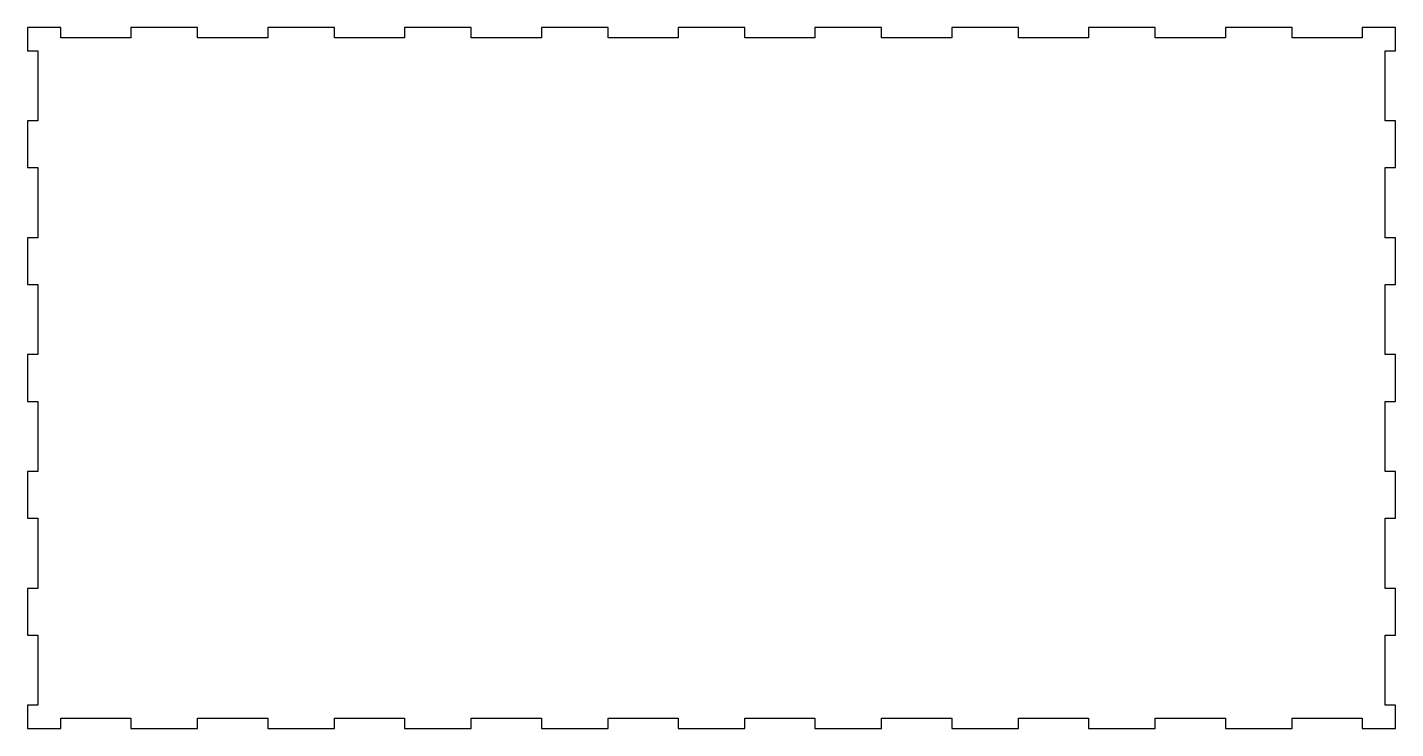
# Model space of a CAD drawing. Header units: metres. Extents: x 0 to 390, y 0 to 200.
import ezdxf

# ---------------------------------------------------------------- set-up
doc = ezdxf.new("R2010")
doc.units = ezdxf.units.M

msp = doc.modelspace()

# ---------------------------------------------------------------- linework, layer by layer
for p, q in [((9.5, 200), (0, 200)), ((0, 200), (0, 193.333)), ((9.5, 197), (9.5, 200)), ((48.5, 200), (29.5, 200)), ((29.5, 200), (29.5, 197)), ((48.5, 197), (48.5, 200)), ((87.5, 200), (68.5, 200)), ((68.5, 200), (68.5, 197)), ((87.5, 197), (87.5, 200)), ((126.5, 200), (107.5, 200)), ((107.5, 200), (107.5, 197)), ((126.5, 197), (126.5, 200)), ((165.5, 200), (146.5, 200)), ((146.5, 200), (146.5, 197)), ((165.5, 197), (165.5, 200)), ((204.5, 200), (185.5, 200)), ((185.5, 200), (185.5, 197)), ((204.5, 197), (204.5, 200)), ((243.5, 200), (224.5, 200)), ((224.5, 200), (224.5, 197)), ((243.5, 197), (243.5, 200)), ((282.5, 200), (263.5, 200)), ((263.5, 200), (263.5, 197)), ((282.5, 197), (282.5, 200)), ((321.5, 200), (302.5, 200)), ((302.5, 200), (302.5, 197)), ((321.5, 197), (321.5, 200)), ((360.5, 200), (341.5, 200)), ((341.5, 200), (341.5, 197)), ((360.5, 197), (360.5, 200)), ((390, 200), (380.5, 200)), ((380.5, 200), (380.5, 197)), ((390, 193.333), (390, 200)), ((29.5, 197), (9.5, 197)), ((68.5, 197), (48.5, 197)), ((107.5, 197), (87.5, 197)), ((146.5, 197), (126.5, 197)), ((185.5, 197), (165.5, 197)), ((224.5, 197), (204.5, 197)), ((263.5, 197), (243.5, 197)), ((302.5, 197), (282.5, 197)), ((341.5, 197), (321.5, 197)), ((380.5, 197), (360.5, 197)), ((0, 193.333), (3, 193.333)), ((3, 193.333), (3, 173.333)), ((387, 173.333), (387, 193.333)), ((387, 193.333), (390, 193.333)), ((3, 173.333), (0, 173.333)), ((0, 173.333), (0, 160)), ((390, 173.333), (387, 173.333)), ((390, 160), (390, 173.333)), ((0, 160), (3, 160)), ((3, 160), (3, 140)), ((387, 140), (387, 160)), ((387, 160), (390, 160)), ((3, 140), (0, 140)), ((0, 140), (0, 126.667)), ((390, 140), (387, 140)), ((390, 126.667), (390, 140)), ((0, 126.667), (3, 126.667)), ((3, 126.667), (3, 106.667)), ((387, 106.667), (387, 126.667)), ((387, 126.667), (390, 126.667)), ((3, 106.667), (0, 106.667)), ((0, 106.667), (0, 93.3333)), ((390, 106.667), (387, 106.667)), ((390, 93.3333), (390, 106.667)), ((0, 93.3333), (3, 93.3333)), ((3, 93.3333), (3, 73.3333)), ((387, 73.3333), (387, 93.3333)), ((387, 93.3333), (390, 93.3333)), ((3, 73.3333), (0, 73.3333)), ((0, 73.3333), (0, 60)), ((390, 73.3333), (387, 73.3333)), ((390, 60), (390, 73.3333)), ((0, 60), (3, 60)), ((3, 60), (3, 40)), ((387, 40), (387, 60)), ((387, 60), (390, 60)), ((3, 40), (0, 40)), ((0, 40), (0, 26.6667)), ((390, 40), (387, 40)), ((390, 26.6667), (390, 40)), ((0, 26.6667), (3, 26.6667)), ((3, 26.6667), (3, 6.6667)), ((387, 6.6667), (387, 26.6667)), ((387, 26.6667), (390, 26.6667)), ((3, 6.6667), (0, 6.6667)), ((0, 6.6667), (0, 0)), ((390, 6.6667), (387, 6.6667)), ((390, 0), (390, 6.6667)), ((0, 0), (9.5, 0)), ((9.5, 0), (9.5, 3)), ((9.5, 3), (29.5, 3)), ((29.5, 3), (29.5, 0)), ((29.5, 0), (48.5, 0)), ((48.5, 0), (48.5, 3)), ((48.5, 3), (68.5, 3)), ((68.5, 3), (68.5, 0)), ((68.5, 0), (87.5, 0)), ((87.5, 0), (87.5, 3)), ((87.5, 3), (107.5, 3)), ((107.5, 3), (107.5, 0)), ((107.5, 0), (126.5, 0)), ((126.5, 0), (126.5, 3)), ((126.5, 3), (146.5, 3)), ((146.5, 3), (146.5, 0)), ((146.5, 0), (165.5, 0)), ((165.5, 0), (165.5, 3)), ((165.5, 3), (185.5, 3)), ((185.5, 3), (185.5, 0)), ((185.5, 0), (204.5, 0)), ((204.5, 0), (204.5, 3)), ((204.5, 3), (224.5, 3)), ((224.5, 3), (224.5, 0)), ((224.5, 0), (243.5, 0)), ((243.5, 0), (243.5, 3)), ((243.5, 3), (263.5, 3)), ((263.5, 3), (263.5, 0)), ((263.5, 0), (282.5, 0)), ((282.5, 0), (282.5, 3)), ((282.5, 3), (302.5, 3)), ((302.5, 3), (302.5, 0)), ((302.5, 0), (321.5, 0)), ((321.5, 0), (321.5, 3)), ((321.5, 3), (341.5, 3)), ((341.5, 3), (341.5, 0)), ((341.5, 0), (360.5, 0)), ((360.5, 0), (360.5, 3)), ((360.5, 3), (380.5, 3)), ((380.5, 3), (380.5, 0)), ((380.5, 0), (390, 0))]:
    msp.add_line(p, q)

doc.saveas('drawing.dxf')
